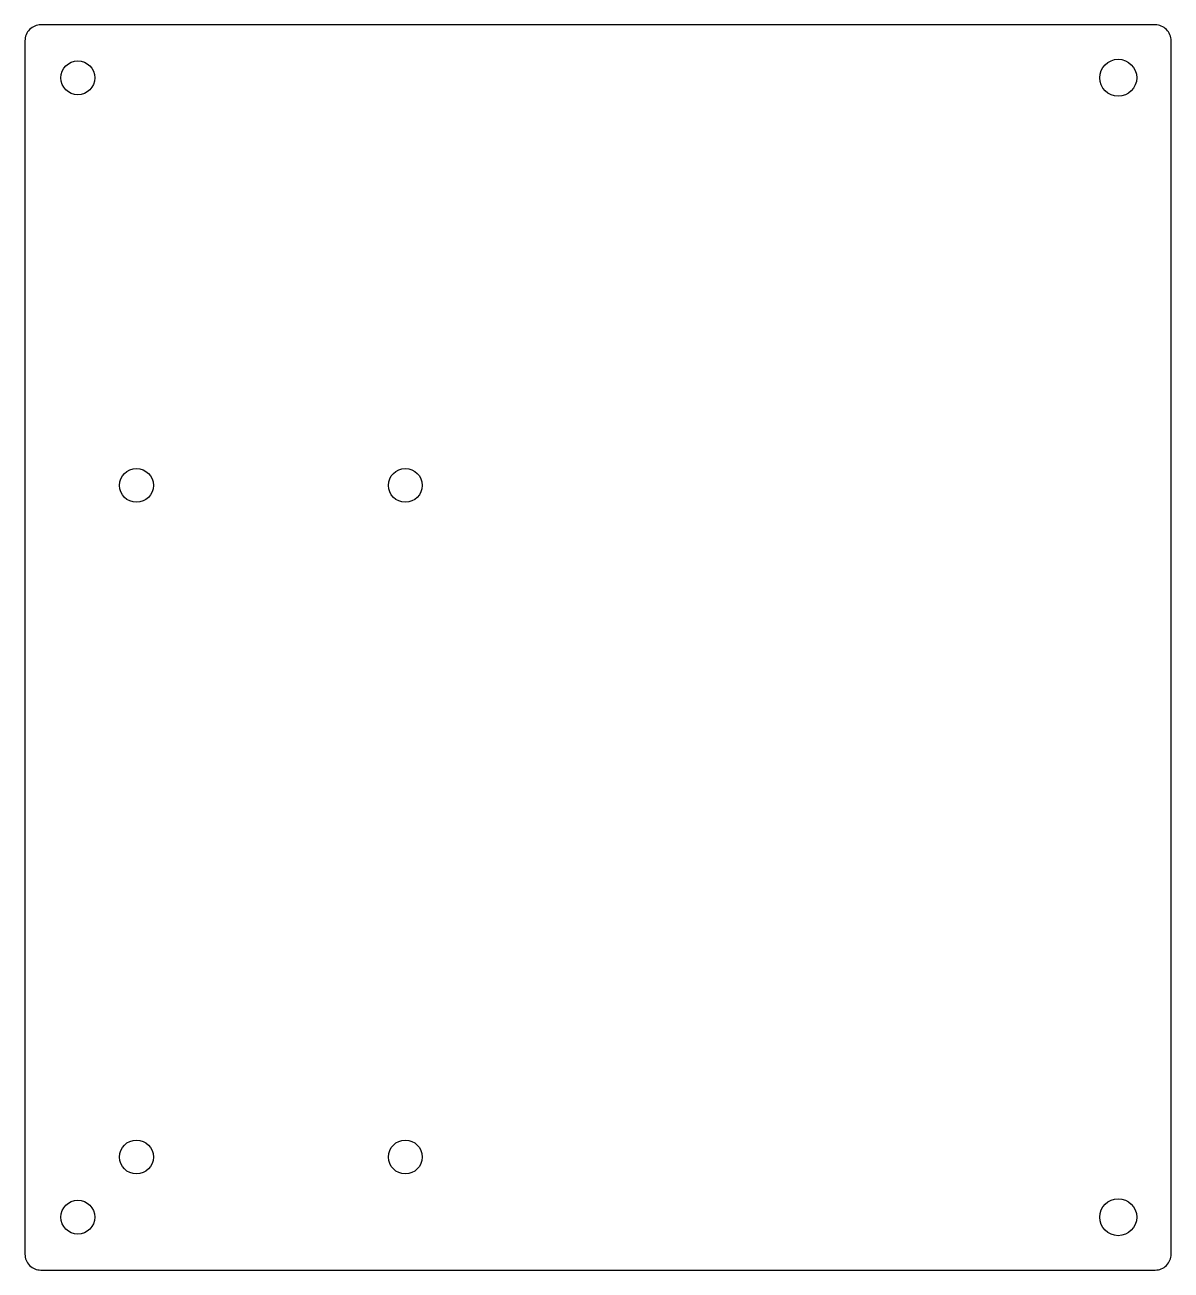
# Model space of a CAD drawing. Extents: x 978 to 1086, y 389 to 507.
import ezdxf

# ---------------------------------------------------------------- set-up
doc = ezdxf.new("R2010")
doc.units = 0
doc.layers.get('0').update_dxf_attribs({"linetype": 'CONTINUOUS'})

msp = doc.modelspace()

# ---------------------------------------------------------------- linework, layer by layer
for points in [[(1086.5, 505.24, 0.414214), (1085, 506.74), (979.65, 506.74, 0.414214), (978.15, 505.24), (978.15, 390.48, 0.414214), (979.65, 388.98), (1085, 388.98, 0.414214), (1086.5, 390.48)], [(981.55, 501.74, -1), (984.75, 501.74, -1)], [(988.69, 461.59, -1), (988.69, 464.79, -1)], [(1014.11, 461.59, -1), (1014.11, 464.79, -1)], [(990.29, 399.67, -1), (987.09, 399.67, -1)], [(1014.11, 398.07, -1), (1014.11, 401.27, -1)], [(1083.25, 393.98, -1), (1079.75, 393.98, -1)], [(984.75, 393.98, -1), (981.55, 393.98, -1)]]:
    msp.add_lwpolyline(points, format="xyb", close=True)
msp.add_circle((1081.5, 501.74), 1.75)

doc.saveas('drawing.dxf')
